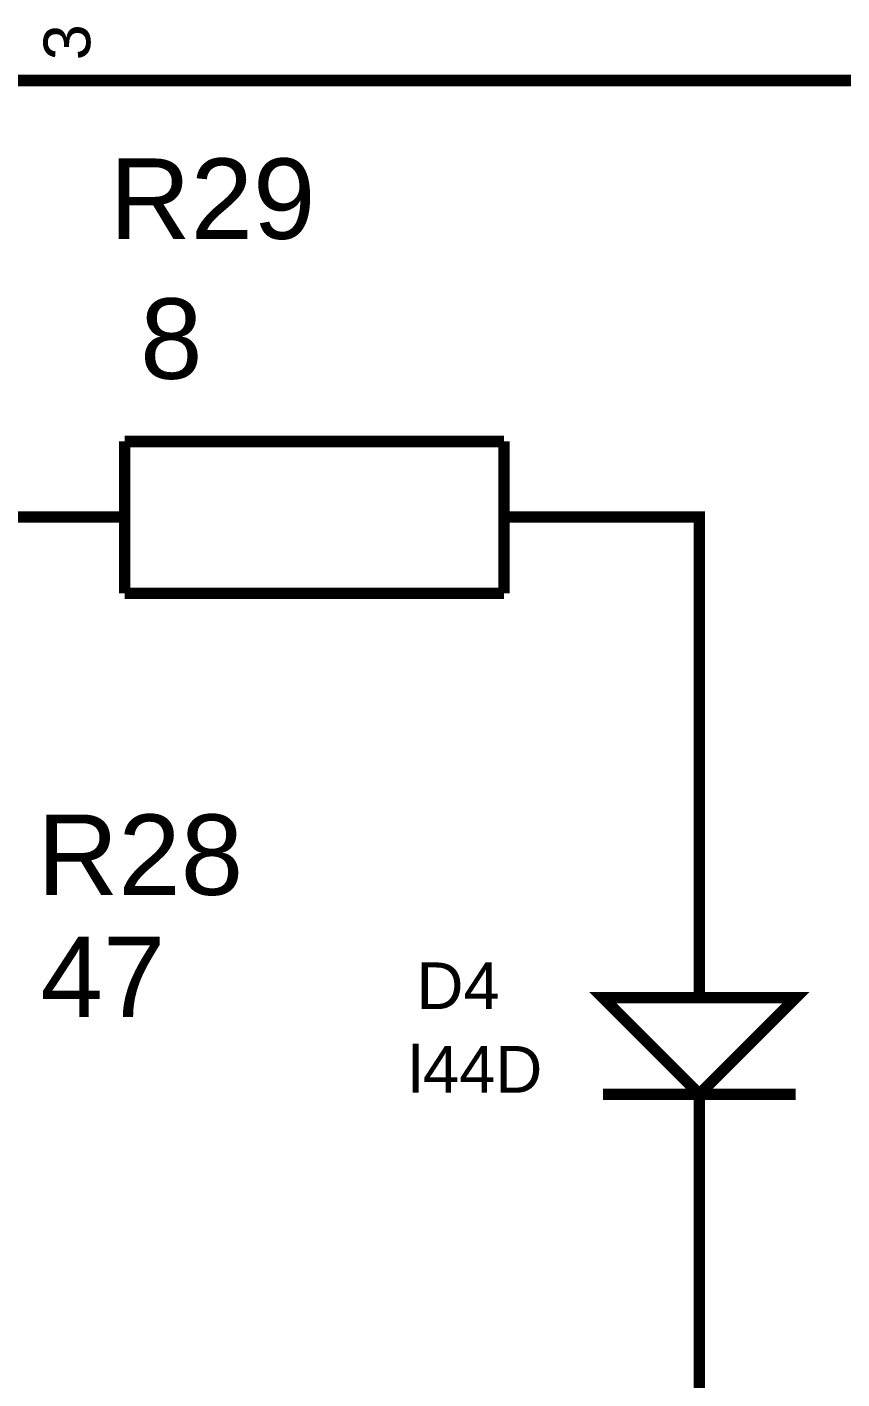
# Model space of a CAD drawing. Header units: millimetres. Extents: x 0 to 594, y 0 to 420.
# Drawn here: x 348.61 to 370.08, y 334.1 to 369.7 of the extents above; entities that cross this region are included whole.
import ezdxf

# ---------------------------------------------------------------- set-up
doc = ezdxf.new("R2010")
doc.units = ezdxf.units.MM
doc.layers.add('Sheet', color=255, linetype='Continuous')
doc.styles.get("Standard").update_dxf_attribs({"font": 'arial.ttf'})

msp = doc.modelspace()

# ---------------------------------------------------------------- linework, layer by layer
at = {"layer": 'Sheet', "color": 0, "const_width": 0.3}
for points in [[(346.19, 368.288), (373.091, 368.288), (375.822, 368.288)], [(361.175, 358.784), (351.185, 358.784)], [(351.185, 354.784), (351.185, 358.784)], [(361.175, 358.784), (361.175, 354.784)], [(346.19, 356.795), (351.185, 356.795)], [(351.185, 356.795), (346.19, 356.795)], [(361.175, 356.795), (366.191, 356.795)], [(361.175, 356.795), (366.191, 356.795)], [(366.191, 356.795), (366.318, 356.795), (366.318, 349.217)], [(351.185, 354.784), (361.175, 354.784)], [(366.318, 344.137), (366.318, 349.217)], [(368.858, 341.597), (363.778, 341.597)], [(366.318, 341.597), (366.318, 336.516)], [(366.318, 336.516), (366.318, 332.897), (366.276, 332.897), (344.581, 332.897), (344.581, 334.887)]]:
    msp.add_lwpolyline(points, dxfattribs=at)
at = {"layer": 'Sheet', "color": 0}
for const_width in [0.3, 0.0991]:
    msp.add_lwpolyline([(363.778, 344.137), (366.318, 341.597), (368.858, 344.137), (363.778, 344.137)], close=True, dxfattribs=dict(at, const_width=const_width))

# ---------------------------------------------------------------- texts
msp.add_text('3', height=1.228, rotation=90, dxfattribs=at).set_placement((350.275, 368.818))
for s, height, p in [('R29', 2.1167, (350.783, 364.119)), ('8', 2.117, (351.587, 360.435)), ('R28', 2.1167, (348.878, 346.846)), ('47', 2.1167, (348.962, 343.629)), ('D4', 1.2277, (358.868, 343.84)), ('l44D', 1.2277, (358.656, 341.639))]:
    msp.add_text(s, height=height, dxfattribs=at).set_placement(p)

doc.saveas('drawing.dxf')
